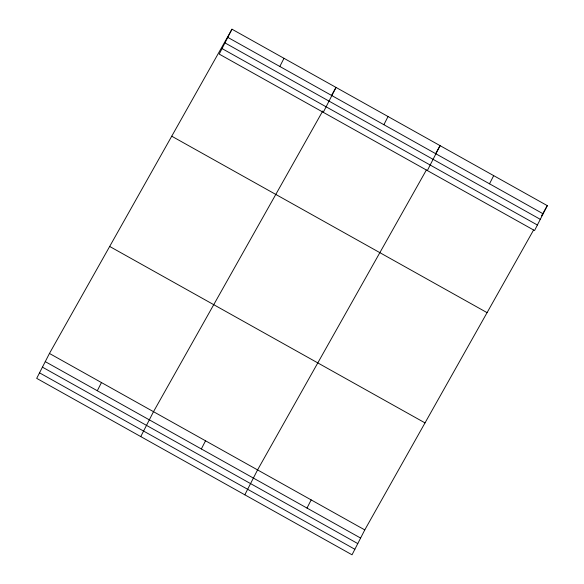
<?xml version="1.0" encoding="UTF-8"?>
<svg xmlns="http://www.w3.org/2000/svg" width="584" height="584" viewBox="0 0 584 584"><rect width="100%" height="100%" fill="white"/><g stroke="black" fill="none" stroke-linecap="round" stroke-linejoin="round"><path stroke-width="0.88" d="M231.965 29.2L219.219 54.1L534.557 230.541L547.303 205.641L231.965 29.2L49.443 353.459L36.697 378.359L352.035 554.8L364.781 529.9L533.572 230.03M97.294 390.74L101.47 382.571M279.816 66.474L283.992 58.312M140.759 436.584L153.504 411.684L322.74 111.026M323.281 112.325L336.026 87.425L331.595 95.294M201.356 448.965L205.531 440.796M383.878 124.699L388.053 116.537M244.82 494.809L257.566 469.908L426.356 170.039M427.342 170.55L440.088 145.65L435.657 153.519M306.994 508.073L311.17 499.904M489.516 183.807L493.692 175.645M541.543 215.868L547.303 205.641M227.782 37.361L543.12 213.802M224.957 42.887L540.295 219.328M222.044 48.581L537.382 225.015M171.732 136.203L487.071 312.644M109.675 246.455L425.013 422.896M49.443 353.459L364.781 529.9M45.267 361.627L360.605 538.061M42.435 367.146L357.773 543.587M39.529 372.84L354.86 549.274"/></g></svg>
